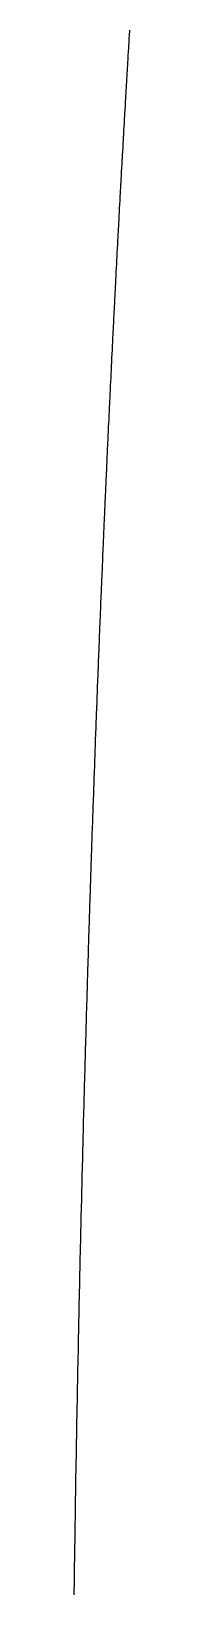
# Model space of a CAD drawing. Header units: millimetres. Extents: x 88 to 97873, y 32 to 55088.
# Drawn here: x 47980.09 to 47980.54, y 5183.41 to 5196.1 of the extents above; entities that cross this region are included whole.
import ezdxf

# ---------------------------------------------------------------- set-up
doc = ezdxf.new("R2010")
doc.units = ezdxf.units.MM
doc.header["$LTSCALE"] = 0.3

msp = doc.modelspace()

# ---------------------------------------------------------------- linework, layer by layer
for p, q in [((47980.54, 5196.058), (47980.541, 5196.073)), ((47980.541, 5196.073), (47980.542, 5196.088)), ((47980.542, 5196.088), (47980.543, 5196.103)), ((47980.533, 5195.937), (47980.534, 5195.952)), ((47980.534, 5195.952), (47980.535, 5195.967)), ((47980.535, 5195.967), (47980.536, 5195.982)), ((47980.536, 5195.982), (47980.537, 5195.997)), ((47980.537, 5196.013), (47980.538, 5196.028)), ((47980.537, 5195.997), (47980.537, 5196.013)), ((47980.538, 5196.028), (47980.539, 5196.043)), ((47980.539, 5196.043), (47980.54, 5196.058)), ((47980.525, 5195.801), (47980.526, 5195.816)), ((47980.526, 5195.816), (47980.527, 5195.831)), ((47980.527, 5195.831), (47980.528, 5195.847)), ((47980.528, 5195.847), (47980.529, 5195.862)), ((47980.529, 5195.877), (47980.53, 5195.892)), ((47980.529, 5195.862), (47980.529, 5195.877)), ((47980.53, 5195.892), (47980.531, 5195.907)), ((47980.531, 5195.907), (47980.532, 5195.922)), ((47980.532, 5195.922), (47980.533, 5195.937)), ((47980.518, 5195.68), (47980.519, 5195.695)), ((47980.519, 5195.695), (47980.52, 5195.71)), ((47980.52, 5195.71), (47980.521, 5195.725)), ((47980.521, 5195.741), (47980.522, 5195.756)), ((47980.521, 5195.725), (47980.521, 5195.741)), ((47980.522, 5195.756), (47980.523, 5195.771)), ((47980.523, 5195.771), (47980.524, 5195.786)), ((47980.524, 5195.786), (47980.525, 5195.801)), ((47980.511, 5195.558), (47980.512, 5195.574)), ((47980.512, 5195.574), (47980.513, 5195.589)), ((47980.513, 5195.589), (47980.514, 5195.604)), ((47980.514, 5195.619), (47980.515, 5195.634)), ((47980.514, 5195.604), (47980.514, 5195.619)), ((47980.515, 5195.634), (47980.516, 5195.65)), ((47980.516, 5195.65), (47980.517, 5195.665)), ((47980.517, 5195.665), (47980.518, 5195.68)), ((47980.503, 5195.421), (47980.504, 5195.436)), ((47980.504, 5195.436), (47980.505, 5195.452)), ((47980.505, 5195.452), (47980.506, 5195.467)), ((47980.506, 5195.467), (47980.507, 5195.482)), ((47980.507, 5195.497), (47980.508, 5195.513)), ((47980.507, 5195.482), (47980.507, 5195.497)), ((47980.508, 5195.513), (47980.509, 5195.528)), ((47980.509, 5195.528), (47980.51, 5195.543)), ((47980.51, 5195.543), (47980.511, 5195.558)), ((47980.496, 5195.299), (47980.497, 5195.314)), ((47980.497, 5195.314), (47980.498, 5195.33)), ((47980.498, 5195.33), (47980.499, 5195.345)), ((47980.499, 5195.345), (47980.5, 5195.36)), ((47980.5, 5195.375), (47980.501, 5195.391)), ((47980.5, 5195.36), (47980.5, 5195.375)), ((47980.501, 5195.391), (47980.502, 5195.406)), ((47980.502, 5195.406), (47980.503, 5195.421)), ((47980.489, 5195.176), (47980.49, 5195.192)), ((47980.49, 5195.192), (47980.491, 5195.207)), ((47980.491, 5195.207), (47980.492, 5195.222)), ((47980.492, 5195.222), (47980.493, 5195.238)), ((47980.493, 5195.238), (47980.494, 5195.253)), ((47980.494, 5195.268), (47980.495, 5195.284)), ((47980.494, 5195.253), (47980.494, 5195.268)), ((47980.495, 5195.284), (47980.496, 5195.299)), ((47980.482, 5195.053), (47980.483, 5195.069)), ((47980.482, 5195.038), (47980.482, 5195.053)), ((47980.483, 5195.069), (47980.484, 5195.084)), ((47980.484, 5195.084), (47980.485, 5195.1)), ((47980.485, 5195.1), (47980.486, 5195.115)), ((47980.486, 5195.115), (47980.487, 5195.13)), ((47980.487, 5195.13), (47980.488, 5195.146)), ((47980.488, 5195.161), (47980.489, 5195.176)), ((47980.488, 5195.146), (47980.488, 5195.161)), ((47980.475, 5194.915), (47980.476, 5194.93)), ((47980.476, 5194.93), (47980.477, 5194.945)), ((47980.477, 5194.961), (47980.478, 5194.976)), ((47980.477, 5194.945), (47980.477, 5194.961)), ((47980.478, 5194.976), (47980.479, 5194.992)), ((47980.479, 5194.992), (47980.48, 5195.007)), ((47980.48, 5195.007), (47980.481, 5195.023)), ((47980.481, 5195.023), (47980.482, 5195.038)), ((47980.468, 5194.791), (47980.469, 5194.806)), ((47980.469, 5194.806), (47980.47, 5194.822)), ((47980.47, 5194.822), (47980.471, 5194.837)), ((47980.471, 5194.853), (47980.472, 5194.868)), ((47980.471, 5194.837), (47980.471, 5194.853)), ((47980.472, 5194.868), (47980.473, 5194.884)), ((47980.473, 5194.884), (47980.474, 5194.899)), ((47980.474, 5194.899), (47980.475, 5194.915)), ((47980.461, 5194.667), (47980.462, 5194.682)), ((47980.462, 5194.682), (47980.463, 5194.698)), ((47980.463, 5194.698), (47980.464, 5194.713)), ((47980.464, 5194.713), (47980.465, 5194.729)), ((47980.465, 5194.729), (47980.466, 5194.744)), ((47980.466, 5194.76), (47980.467, 5194.775)), ((47980.466, 5194.744), (47980.466, 5194.76)), ((47980.467, 5194.775), (47980.468, 5194.791)), ((47980.455, 5194.542), (47980.456, 5194.558)), ((47980.456, 5194.574), (47980.457, 5194.589)), ((47980.456, 5194.558), (47980.456, 5194.574)), ((47980.457, 5194.589), (47980.458, 5194.605)), ((47980.458, 5194.605), (47980.459, 5194.62)), ((47980.459, 5194.62), (47980.46, 5194.636)), ((47980.46, 5194.636), (47980.461, 5194.651)), ((47980.461, 5194.651), (47980.461, 5194.667)), ((47980.447, 5194.402), (47980.448, 5194.418)), ((47980.448, 5194.418), (47980.449, 5194.433)), ((47980.449, 5194.433), (47980.45, 5194.449)), ((47980.45, 5194.449), (47980.451, 5194.464)), ((47980.451, 5194.48), (47980.452, 5194.496)), ((47980.451, 5194.464), (47980.451, 5194.48)), ((47980.452, 5194.496), (47980.453, 5194.511)), ((47980.453, 5194.511), (47980.454, 5194.527)), ((47980.454, 5194.527), (47980.455, 5194.542)), ((47980.441, 5194.277), (47980.442, 5194.292)), ((47980.442, 5194.308), (47980.443, 5194.324)), ((47980.442, 5194.292), (47980.442, 5194.308)), ((47980.443, 5194.324), (47980.444, 5194.339)), ((47980.444, 5194.339), (47980.445, 5194.355)), ((47980.445, 5194.355), (47980.446, 5194.371)), ((47980.446, 5194.386), (47980.447, 5194.402)), ((47980.446, 5194.371), (47980.446, 5194.386)), ((47980.434, 5194.151), (47980.435, 5194.167)), ((47980.435, 5194.167), (47980.436, 5194.183)), ((47980.436, 5194.183), (47980.437, 5194.198)), ((47980.437, 5194.214), (47980.438, 5194.23)), ((47980.437, 5194.198), (47980.437, 5194.214)), ((47980.438, 5194.23), (47980.439, 5194.245)), ((47980.439, 5194.245), (47980.44, 5194.261)), ((47980.44, 5194.261), (47980.441, 5194.277)), ((47980.428, 5194.025), (47980.429, 5194.041)), ((47980.429, 5194.057), (47980.43, 5194.072)), ((47980.429, 5194.041), (47980.429, 5194.057)), ((47980.43, 5194.072), (47980.431, 5194.088)), ((47980.431, 5194.088), (47980.432, 5194.104)), ((47980.432, 5194.104), (47980.433, 5194.12)), ((47980.433, 5194.135), (47980.434, 5194.151)), ((47980.433, 5194.12), (47980.433, 5194.135)), ((47980.421, 5193.899), (47980.422, 5193.915)), ((47980.422, 5193.915), (47980.423, 5193.93)), ((47980.423, 5193.93), (47980.424, 5193.946)), ((47980.424, 5193.946), (47980.425, 5193.962)), ((47980.425, 5193.978), (47980.426, 5193.994)), ((47980.425, 5193.962), (47980.425, 5193.978)), ((47980.426, 5193.994), (47980.427, 5194.009)), ((47980.427, 5194.009), (47980.428, 5194.025)), ((47980.415, 5193.772), (47980.416, 5193.788)), ((47980.416, 5193.788), (47980.417, 5193.804)), ((47980.417, 5193.82), (47980.418, 5193.835)), ((47980.417, 5193.804), (47980.417, 5193.82)), ((47980.418, 5193.835), (47980.419, 5193.851)), ((47980.419, 5193.851), (47980.42, 5193.867)), ((47980.42, 5193.867), (47980.421, 5193.883)), ((47980.421, 5193.883), (47980.421, 5193.899)), ((47980.409, 5193.661), (47980.41, 5193.677)), ((47980.409, 5193.645), (47980.409, 5193.661)), ((47980.41, 5193.677), (47980.411, 5193.692)), ((47980.411, 5193.692), (47980.412, 5193.708)), ((47980.412, 5193.708), (47980.413, 5193.724)), ((47980.413, 5193.74), (47980.414, 5193.756)), ((47980.413, 5193.724), (47980.413, 5193.74)), ((47980.414, 5193.756), (47980.415, 5193.772)), ((47980.402, 5193.517), (47980.403, 5193.533)), ((47980.403, 5193.533), (47980.404, 5193.549)), ((47980.404, 5193.549), (47980.405, 5193.565)), ((47980.405, 5193.581), (47980.406, 5193.597)), ((47980.405, 5193.565), (47980.405, 5193.581)), ((47980.406, 5193.597), (47980.407, 5193.613)), ((47980.407, 5193.613), (47980.408, 5193.629)), ((47980.408, 5193.629), (47980.409, 5193.645)), ((47980.396, 5193.389), (47980.397, 5193.405)), ((47980.397, 5193.405), (47980.398, 5193.421)), ((47980.398, 5193.437), (47980.399, 5193.453)), ((47980.398, 5193.421), (47980.398, 5193.437)), ((47980.399, 5193.453), (47980.4, 5193.469)), ((47980.4, 5193.469), (47980.401, 5193.485)), ((47980.401, 5193.485), (47980.402, 5193.501)), ((47980.402, 5193.501), (47980.402, 5193.517)), ((47980.39, 5193.261), (47980.391, 5193.277)), ((47980.391, 5193.293), (47980.392, 5193.309)), ((47980.391, 5193.277), (47980.391, 5193.293)), ((47980.392, 5193.309), (47980.393, 5193.325)), ((47980.393, 5193.325), (47980.394, 5193.341)), ((47980.394, 5193.341), (47980.395, 5193.357)), ((47980.395, 5193.373), (47980.396, 5193.389)), ((47980.395, 5193.357), (47980.395, 5193.373)), ((47980.385, 5193.164), (47980.386, 5193.18)), ((47980.385, 5193.148), (47980.385, 5193.164)), ((47980.386, 5193.18), (47980.387, 5193.196)), ((47980.387, 5193.196), (47980.388, 5193.213)), ((47980.388, 5193.229), (47980.389, 5193.245)), ((47980.388, 5193.213), (47980.388, 5193.229)), ((47980.389, 5193.245), (47980.39, 5193.261)), ((47980.378, 5193.019), (47980.379, 5193.035)), ((47980.379, 5193.035), (47980.38, 5193.051)), ((47980.38, 5193.051), (47980.381, 5193.067)), ((47980.381, 5193.084), (47980.382, 5193.1)), ((47980.381, 5193.067), (47980.381, 5193.084)), ((47980.382, 5193.1), (47980.383, 5193.116)), ((47980.383, 5193.116), (47980.384, 5193.132)), ((47980.384, 5193.132), (47980.385, 5193.148)), ((47980.372, 5192.889), (47980.373, 5192.906)), ((47980.373, 5192.906), (47980.374, 5192.922)), ((47980.374, 5192.922), (47980.375, 5192.938)), ((47980.375, 5192.954), (47980.376, 5192.97)), ((47980.375, 5192.938), (47980.375, 5192.954)), ((47980.376, 5192.97), (47980.377, 5192.987)), ((47980.377, 5192.987), (47980.378, 5193.003)), ((47980.378, 5193.003), (47980.378, 5193.019)), ((47980.366, 5192.759), (47980.367, 5192.776)), ((47980.367, 5192.776), (47980.368, 5192.792)), ((47980.368, 5192.792), (47980.369, 5192.808)), ((47980.369, 5192.824), (47980.37, 5192.841)), ((47980.369, 5192.808), (47980.369, 5192.824)), ((47980.37, 5192.841), (47980.371, 5192.857)), ((47980.371, 5192.857), (47980.372, 5192.873)), ((47980.372, 5192.873), (47980.372, 5192.889)), ((47980.36, 5192.629), (47980.361, 5192.645)), ((47980.361, 5192.645), (47980.362, 5192.662)), ((47980.362, 5192.662), (47980.363, 5192.678)), ((47980.363, 5192.694), (47980.364, 5192.711)), ((47980.363, 5192.678), (47980.363, 5192.694)), ((47980.364, 5192.711), (47980.365, 5192.727)), ((47980.365, 5192.727), (47980.366, 5192.743)), ((47980.366, 5192.743), (47980.366, 5192.759)), ((47980.355, 5192.515), (47980.356, 5192.531)), ((47980.356, 5192.531), (47980.357, 5192.547)), ((47980.357, 5192.564), (47980.358, 5192.58)), ((47980.357, 5192.547), (47980.357, 5192.564)), ((47980.358, 5192.58), (47980.359, 5192.596)), ((47980.359, 5192.596), (47980.36, 5192.613)), ((47980.36, 5192.613), (47980.36, 5192.629)), ((47980.349, 5192.383), (47980.35, 5192.4)), ((47980.35, 5192.4), (47980.351, 5192.416)), ((47980.351, 5192.416), (47980.352, 5192.433)), ((47980.352, 5192.449), (47980.353, 5192.465)), ((47980.352, 5192.433), (47980.352, 5192.449)), ((47980.353, 5192.465), (47980.354, 5192.482)), ((47980.354, 5192.498), (47980.355, 5192.515)), ((47980.354, 5192.482), (47980.354, 5192.498)), ((47980.344, 5192.268), (47980.345, 5192.285)), ((47980.344, 5192.252), (47980.344, 5192.268)), ((47980.345, 5192.285), (47980.346, 5192.301)), ((47980.346, 5192.317), (47980.347, 5192.334)), ((47980.346, 5192.301), (47980.346, 5192.317)), ((47980.347, 5192.334), (47980.348, 5192.35)), ((47980.348, 5192.35), (47980.349, 5192.367)), ((47980.349, 5192.367), (47980.349, 5192.383)), ((47980.338, 5192.136), (47980.339, 5192.153)), ((47980.338, 5192.119), (47980.338, 5192.136)), ((47980.339, 5192.153), (47980.34, 5192.169)), ((47980.34, 5192.169), (47980.341, 5192.186)), ((47980.341, 5192.202), (47980.342, 5192.219)), ((47980.341, 5192.186), (47980.341, 5192.202)), ((47980.342, 5192.219), (47980.343, 5192.235)), ((47980.343, 5192.235), (47980.344, 5192.252)), ((47980.333, 5192.02), (47980.334, 5192.037)), ((47980.333, 5192.003), (47980.333, 5192.02)), ((47980.334, 5192.037), (47980.335, 5192.053)), ((47980.335, 5192.053), (47980.336, 5192.07)), ((47980.336, 5192.086), (47980.337, 5192.103)), ((47980.336, 5192.07), (47980.336, 5192.086)), ((47980.337, 5192.103), (47980.338, 5192.119)), ((47980.327, 5191.87), (47980.328, 5191.887)), ((47980.328, 5191.904), (47980.329, 5191.92)), ((47980.328, 5191.887), (47980.328, 5191.904)), ((47980.329, 5191.92), (47980.33, 5191.937)), ((47980.33, 5191.937), (47980.331, 5191.954)), ((47980.331, 5191.97), (47980.332, 5191.987)), ((47980.331, 5191.954), (47980.331, 5191.97)), ((47980.332, 5191.987), (47980.333, 5192.003)), ((47980.322, 5191.754), (47980.323, 5191.77)), ((47980.323, 5191.77), (47980.324, 5191.787)), ((47980.324, 5191.804), (47980.325, 5191.82)), ((47980.324, 5191.787), (47980.324, 5191.804)), ((47980.325, 5191.82), (47980.326, 5191.837)), ((47980.326, 5191.854), (47980.327, 5191.87)), ((47980.326, 5191.837), (47980.326, 5191.854)), ((47980.317, 5191.637), (47980.318, 5191.653)), ((47980.317, 5191.62), (47980.317, 5191.637)), ((47980.318, 5191.653), (47980.319, 5191.67)), ((47980.319, 5191.687), (47980.32, 5191.704)), ((47980.319, 5191.67), (47980.319, 5191.687)), ((47980.32, 5191.704), (47980.321, 5191.72)), ((47980.321, 5191.737), (47980.322, 5191.754)), ((47980.321, 5191.72), (47980.321, 5191.737)), ((47980.311, 5191.486), (47980.312, 5191.502)), ((47980.312, 5191.519), (47980.313, 5191.536)), ((47980.312, 5191.502), (47980.312, 5191.519)), ((47980.313, 5191.536), (47980.314, 5191.553)), ((47980.314, 5191.57), (47980.315, 5191.586)), ((47980.314, 5191.553), (47980.314, 5191.57)), ((47980.315, 5191.586), (47980.316, 5191.603)), ((47980.316, 5191.603), (47980.317, 5191.62)), ((47980.306, 5191.368), (47980.307, 5191.385)), ((47980.307, 5191.385), (47980.308, 5191.401)), ((47980.308, 5191.418), (47980.309, 5191.435)), ((47980.308, 5191.401), (47980.308, 5191.418)), ((47980.309, 5191.435), (47980.31, 5191.452)), ((47980.31, 5191.469), (47980.311, 5191.486)), ((47980.31, 5191.452), (47980.31, 5191.469)), ((47980.301, 5191.249), (47980.302, 5191.266)), ((47980.301, 5191.232), (47980.301, 5191.249)), ((47980.302, 5191.266), (47980.303, 5191.283)), ((47980.303, 5191.3), (47980.304, 5191.317)), ((47980.303, 5191.283), (47980.303, 5191.3)), ((47980.304, 5191.317), (47980.305, 5191.334)), ((47980.305, 5191.334), (47980.306, 5191.351)), ((47980.306, 5191.351), (47980.306, 5191.368)), ((47980.296, 5191.114), (47980.297, 5191.131)), ((47980.297, 5191.148), (47980.298, 5191.165)), ((47980.297, 5191.131), (47980.297, 5191.148)), ((47980.298, 5191.165), (47980.299, 5191.182)), ((47980.299, 5191.199), (47980.3, 5191.216)), ((47980.299, 5191.182), (47980.299, 5191.199)), ((47980.3, 5191.216), (47980.301, 5191.232)), ((47980.291, 5190.995), (47980.292, 5191.012)), ((47980.291, 5190.978), (47980.291, 5190.995)), ((47980.292, 5191.012), (47980.293, 5191.029)), ((47980.293, 5191.046), (47980.294, 5191.063)), ((47980.293, 5191.029), (47980.293, 5191.046)), ((47980.294, 5191.063), (47980.295, 5191.08)), ((47980.295, 5191.097), (47980.296, 5191.114)), ((47980.295, 5191.08), (47980.295, 5191.097)), ((47980.286, 5190.858), (47980.287, 5190.875)), ((47980.287, 5190.892), (47980.288, 5190.909)), ((47980.287, 5190.875), (47980.287, 5190.892)), ((47980.288, 5190.909), (47980.289, 5190.927)), ((47980.289, 5190.944), (47980.29, 5190.961)), ((47980.289, 5190.927), (47980.289, 5190.944)), ((47980.29, 5190.961), (47980.291, 5190.978)), ((47980.282, 5190.756), (47980.283, 5190.773)), ((47980.282, 5190.738), (47980.282, 5190.756)), ((47980.283, 5190.79), (47980.284, 5190.807)), ((47980.283, 5190.773), (47980.283, 5190.79)), ((47980.284, 5190.807), (47980.285, 5190.824)), ((47980.285, 5190.841), (47980.286, 5190.858)), ((47980.285, 5190.824), (47980.285, 5190.841)), ((47980.276, 5190.601), (47980.277, 5190.618)), ((47980.277, 5190.618), (47980.278, 5190.635)), ((47980.278, 5190.653), (47980.279, 5190.67)), ((47980.278, 5190.635), (47980.278, 5190.653)), ((47980.279, 5190.67), (47980.28, 5190.687)), ((47980.28, 5190.704), (47980.281, 5190.721)), ((47980.28, 5190.687), (47980.28, 5190.704)), ((47980.281, 5190.721), (47980.282, 5190.738)), ((47980.272, 5190.498), (47980.273, 5190.515)), ((47980.272, 5190.481), (47980.272, 5190.498)), ((47980.273, 5190.515), (47980.274, 5190.532)), ((47980.274, 5190.549), (47980.275, 5190.567)), ((47980.274, 5190.532), (47980.274, 5190.549)), ((47980.275, 5190.567), (47980.276, 5190.584)), ((47980.276, 5190.584), (47980.276, 5190.601)), ((47980.267, 5190.36), (47980.268, 5190.377)), ((47980.267, 5190.342), (47980.267, 5190.36)), ((47980.268, 5190.377), (47980.269, 5190.394)), ((47980.269, 5190.411), (47980.27, 5190.429)), ((47980.269, 5190.394), (47980.269, 5190.411)), ((47980.27, 5190.429), (47980.271, 5190.446)), ((47980.271, 5190.463), (47980.272, 5190.481)), ((47980.271, 5190.446), (47980.271, 5190.463)), ((47980.262, 5190.221), (47980.263, 5190.238)), ((47980.263, 5190.238), (47980.264, 5190.256)), ((47980.264, 5190.273), (47980.265, 5190.29)), ((47980.264, 5190.256), (47980.264, 5190.273)), ((47980.265, 5190.308), (47980.266, 5190.325)), ((47980.265, 5190.29), (47980.265, 5190.308)), ((47980.266, 5190.325), (47980.267, 5190.342)), ((47980.258, 5190.1), (47980.259, 5190.117)), ((47980.259, 5190.134), (47980.26, 5190.152)), ((47980.259, 5190.117), (47980.259, 5190.134)), ((47980.26, 5190.169), (47980.261, 5190.186)), ((47980.26, 5190.152), (47980.26, 5190.169)), ((47980.261, 5190.186), (47980.262, 5190.204)), ((47980.262, 5190.204), (47980.262, 5190.221)), ((47980.254, 5189.995), (47980.255, 5190.012)), ((47980.254, 5189.978), (47980.254, 5189.995)), ((47980.255, 5190.03), (47980.256, 5190.047)), ((47980.255, 5190.012), (47980.255, 5190.03)), ((47980.256, 5190.047), (47980.257, 5190.065)), ((47980.257, 5190.082), (47980.258, 5190.1)), ((47980.257, 5190.065), (47980.257, 5190.082)), ((47980.249, 5189.855), (47980.25, 5189.873)), ((47980.249, 5189.838), (47980.249, 5189.855)), ((47980.25, 5189.873), (47980.251, 5189.89)), ((47980.251, 5189.908), (47980.252, 5189.925)), ((47980.251, 5189.89), (47980.251, 5189.908)), ((47980.252, 5189.943), (47980.253, 5189.96)), ((47980.252, 5189.925), (47980.252, 5189.943)), ((47980.253, 5189.96), (47980.254, 5189.978)), ((47980.244, 5189.715), (47980.245, 5189.733)), ((47980.245, 5189.733), (47980.246, 5189.75)), ((47980.246, 5189.768), (47980.247, 5189.785)), ((47980.246, 5189.75), (47980.246, 5189.768)), ((47980.247, 5189.803), (47980.248, 5189.82)), ((47980.247, 5189.785), (47980.247, 5189.803)), ((47980.248, 5189.82), (47980.249, 5189.838)), ((47980.24, 5189.593), (47980.241, 5189.61)), ((47980.241, 5189.628), (47980.242, 5189.645)), ((47980.241, 5189.61), (47980.241, 5189.628)), ((47980.242, 5189.645), (47980.243, 5189.663)), ((47980.243, 5189.68), (47980.244, 5189.698)), ((47980.243, 5189.663), (47980.243, 5189.68)), ((47980.244, 5189.698), (47980.244, 5189.715)), ((47980.236, 5189.469), (47980.237, 5189.487)), ((47980.237, 5189.505), (47980.238, 5189.522)), ((47980.237, 5189.487), (47980.237, 5189.505)), ((47980.238, 5189.54), (47980.239, 5189.557)), ((47980.238, 5189.522), (47980.238, 5189.54)), ((47980.239, 5189.557), (47980.24, 5189.575)), ((47980.24, 5189.575), (47980.24, 5189.593)), ((47980.231, 5189.328), (47980.232, 5189.346)), ((47980.232, 5189.346), (47980.233, 5189.364)), ((47980.233, 5189.381), (47980.234, 5189.399)), ((47980.233, 5189.364), (47980.233, 5189.381)), ((47980.234, 5189.417), (47980.235, 5189.434)), ((47980.234, 5189.399), (47980.234, 5189.417)), ((47980.235, 5189.434), (47980.236, 5189.452)), ((47980.236, 5189.452), (47980.236, 5189.469)), ((47980.227, 5189.205), (47980.228, 5189.222)), ((47980.228, 5189.222), (47980.229, 5189.24)), ((47980.229, 5189.258), (47980.23, 5189.275)), ((47980.229, 5189.24), (47980.229, 5189.258)), ((47980.23, 5189.293), (47980.231, 5189.311)), ((47980.23, 5189.275), (47980.23, 5189.293)), ((47980.231, 5189.311), (47980.231, 5189.328)), ((47980.223, 5189.081), (47980.224, 5189.098)), ((47980.224, 5189.116), (47980.225, 5189.134)), ((47980.224, 5189.098), (47980.224, 5189.116)), ((47980.225, 5189.134), (47980.226, 5189.152)), ((47980.226, 5189.169), (47980.227, 5189.187)), ((47980.226, 5189.152), (47980.226, 5189.169)), ((47980.227, 5189.187), (47980.227, 5189.205)), ((47980.219, 5188.957), (47980.22, 5188.974)), ((47980.22, 5188.992), (47980.221, 5189.01)), ((47980.22, 5188.974), (47980.22, 5188.992)), ((47980.221, 5189.01), (47980.222, 5189.028)), ((47980.222, 5189.045), (47980.223, 5189.063)), ((47980.222, 5189.028), (47980.222, 5189.045)), ((47980.223, 5189.063), (47980.223, 5189.081)), ((47980.215, 5188.832), (47980.216, 5188.85)), ((47980.216, 5188.85), (47980.217, 5188.868)), ((47980.217, 5188.885), (47980.218, 5188.903)), ((47980.217, 5188.868), (47980.217, 5188.885)), ((47980.218, 5188.921), (47980.219, 5188.939)), ((47980.218, 5188.903), (47980.218, 5188.921)), ((47980.219, 5188.939), (47980.219, 5188.957)), ((47980.212, 5188.725), (47980.213, 5188.743)), ((47980.212, 5188.707), (47980.212, 5188.725)), ((47980.213, 5188.761), (47980.214, 5188.779)), ((47980.213, 5188.743), (47980.213, 5188.761)), ((47980.214, 5188.796), (47980.215, 5188.814)), ((47980.214, 5188.779), (47980.214, 5188.796)), ((47980.215, 5188.814), (47980.215, 5188.832)), ((47980.208, 5188.6), (47980.209, 5188.618)), ((47980.208, 5188.582), (47980.208, 5188.6)), ((47980.209, 5188.636), (47980.21, 5188.654)), ((47980.209, 5188.618), (47980.209, 5188.636)), ((47980.21, 5188.672), (47980.211, 5188.689)), ((47980.21, 5188.654), (47980.21, 5188.672)), ((47980.211, 5188.689), (47980.212, 5188.707)), ((47980.203, 5188.439), (47980.204, 5188.457)), ((47980.204, 5188.475), (47980.205, 5188.493)), ((47980.204, 5188.457), (47980.204, 5188.475)), ((47980.205, 5188.493), (47980.206, 5188.511)), ((47980.206, 5188.529), (47980.207, 5188.547)), ((47980.206, 5188.511), (47980.206, 5188.529)), ((47980.207, 5188.564), (47980.208, 5188.582)), ((47980.207, 5188.547), (47980.207, 5188.564)), ((47980.2, 5188.332), (47980.201, 5188.35)), ((47980.2, 5188.314), (47980.2, 5188.332)), ((47980.201, 5188.368), (47980.202, 5188.385)), ((47980.201, 5188.35), (47980.201, 5188.368)), ((47980.202, 5188.403), (47980.203, 5188.421)), ((47980.202, 5188.385), (47980.202, 5188.403)), ((47980.203, 5188.421), (47980.203, 5188.439)), ((47980.196, 5188.206), (47980.197, 5188.224)), ((47980.196, 5188.188), (47980.196, 5188.206)), ((47980.197, 5188.224), (47980.198, 5188.242)), ((47980.198, 5188.26), (47980.199, 5188.278)), ((47980.198, 5188.242), (47980.198, 5188.26)), ((47980.199, 5188.296), (47980.2, 5188.314)), ((47980.199, 5188.278), (47980.199, 5188.296)), ((47980.192, 5188.062), (47980.193, 5188.08)), ((47980.193, 5188.098), (47980.194, 5188.116)), ((47980.193, 5188.08), (47980.193, 5188.098)), ((47980.194, 5188.134), (47980.195, 5188.152)), ((47980.194, 5188.116), (47980.194, 5188.134)), ((47980.195, 5188.17), (47980.196, 5188.188)), ((47980.195, 5188.152), (47980.195, 5188.17)), ((47980.189, 5187.954), (47980.19, 5187.972)), ((47980.189, 5187.936), (47980.189, 5187.954)), ((47980.19, 5187.99), (47980.191, 5188.008)), ((47980.19, 5187.972), (47980.19, 5187.99)), ((47980.191, 5188.026), (47980.192, 5188.044)), ((47980.191, 5188.008), (47980.191, 5188.026)), ((47980.192, 5188.044), (47980.192, 5188.062)), ((47980.185, 5187.81), (47980.186, 5187.828)), ((47980.186, 5187.846), (47980.187, 5187.864)), ((47980.186, 5187.828), (47980.186, 5187.846)), ((47980.187, 5187.882), (47980.188, 5187.9)), ((47980.187, 5187.864), (47980.187, 5187.882)), ((47980.188, 5187.918), (47980.189, 5187.936)), ((47980.188, 5187.9), (47980.188, 5187.918)), ((47980.182, 5187.701), (47980.183, 5187.719)), ((47980.182, 5187.683), (47980.182, 5187.701)), ((47980.183, 5187.737), (47980.184, 5187.756)), ((47980.183, 5187.719), (47980.183, 5187.737)), ((47980.184, 5187.774), (47980.185, 5187.792)), ((47980.184, 5187.756), (47980.184, 5187.774)), ((47980.185, 5187.792), (47980.185, 5187.81)), ((47980.178, 5187.557), (47980.179, 5187.575)), ((47980.179, 5187.593), (47980.18, 5187.611)), ((47980.179, 5187.575), (47980.179, 5187.593)), ((47980.18, 5187.629), (47980.181, 5187.647)), ((47980.18, 5187.611), (47980.18, 5187.629)), ((47980.181, 5187.665), (47980.182, 5187.683)), ((47980.181, 5187.647), (47980.181, 5187.665)), ((47980.175, 5187.448), (47980.176, 5187.466)), ((47980.175, 5187.43), (47980.175, 5187.448)), ((47980.176, 5187.484), (47980.177, 5187.502)), ((47980.176, 5187.466), (47980.176, 5187.484)), ((47980.177, 5187.52), (47980.178, 5187.538)), ((47980.177, 5187.502), (47980.177, 5187.52)), ((47980.178, 5187.538), (47980.178, 5187.557)), ((47980.171, 5187.303), (47980.172, 5187.321)), ((47980.172, 5187.339), (47980.173, 5187.357)), ((47980.172, 5187.321), (47980.172, 5187.339)), ((47980.173, 5187.375), (47980.174, 5187.393)), ((47980.173, 5187.357), (47980.173, 5187.375)), ((47980.174, 5187.412), (47980.175, 5187.43)), ((47980.174, 5187.393), (47980.174, 5187.412)), ((47980.168, 5187.175), (47980.169, 5187.194)), ((47980.169, 5187.212), (47980.17, 5187.23)), ((47980.169, 5187.194), (47980.169, 5187.212)), ((47980.17, 5187.266), (47980.171, 5187.284)), ((47980.17, 5187.248), (47980.17, 5187.266)), ((47980.17, 5187.23), (47980.17, 5187.248)), ((47980.171, 5187.284), (47980.171, 5187.303)), ((47980.165, 5187.066), (47980.166, 5187.084)), ((47980.165, 5187.048), (47980.165, 5187.066)), ((47980.166, 5187.103), (47980.167, 5187.121)), ((47980.166, 5187.084), (47980.166, 5187.103)), ((47980.167, 5187.139), (47980.168, 5187.157)), ((47980.167, 5187.121), (47980.167, 5187.139)), ((47980.168, 5187.157), (47980.168, 5187.175)), ((47980.162, 5186.939), (47980.163, 5186.957)), ((47980.162, 5186.92), (47980.162, 5186.939)), ((47980.163, 5186.993), (47980.164, 5187.012)), ((47980.163, 5186.975), (47980.163, 5186.993)), ((47980.163, 5186.957), (47980.163, 5186.975)), ((47980.164, 5187.03), (47980.165, 5187.048)), ((47980.164, 5187.012), (47980.164, 5187.03)), ((47980.158, 5186.793), (47980.159, 5186.811)), ((47980.159, 5186.829), (47980.16, 5186.847)), ((47980.159, 5186.811), (47980.159, 5186.829)), ((47980.16, 5186.866), (47980.161, 5186.884)), ((47980.16, 5186.847), (47980.16, 5186.866)), ((47980.161, 5186.902), (47980.162, 5186.92)), ((47980.161, 5186.884), (47980.161, 5186.902)), ((47980.155, 5186.665), (47980.156, 5186.683)), ((47980.156, 5186.701), (47980.157, 5186.72)), ((47980.156, 5186.683), (47980.156, 5186.701)), ((47980.157, 5186.738), (47980.158, 5186.756)), ((47980.157, 5186.72), (47980.157, 5186.738)), ((47980.158, 5186.774), (47980.158, 5186.793)), ((47980.158, 5186.756), (47980.158, 5186.774)), ((47980.152, 5186.537), (47980.153, 5186.555)), ((47980.153, 5186.573), (47980.154, 5186.592)), ((47980.153, 5186.555), (47980.153, 5186.573)), ((47980.154, 5186.628), (47980.155, 5186.647)), ((47980.154, 5186.61), (47980.154, 5186.628)), ((47980.154, 5186.592), (47980.154, 5186.61)), ((47980.155, 5186.647), (47980.155, 5186.665)), ((47980.149, 5186.409), (47980.15, 5186.427)), ((47980.15, 5186.445), (47980.151, 5186.464)), ((47980.15, 5186.427), (47980.15, 5186.445)), ((47980.151, 5186.5), (47980.152, 5186.519)), ((47980.151, 5186.482), (47980.151, 5186.5)), ((47980.151, 5186.464), (47980.151, 5186.482)), ((47980.152, 5186.519), (47980.152, 5186.537)), ((47980.147, 5186.317), (47980.148, 5186.335)), ((47980.147, 5186.299), (47980.147, 5186.317)), ((47980.148, 5186.372), (47980.149, 5186.39)), ((47980.148, 5186.354), (47980.148, 5186.372)), ((47980.148, 5186.335), (47980.148, 5186.354)), ((47980.149, 5186.39), (47980.149, 5186.409)), ((47980.144, 5186.189), (47980.145, 5186.207)), ((47980.144, 5186.17), (47980.144, 5186.189)), ((47980.145, 5186.244), (47980.146, 5186.262)), ((47980.145, 5186.226), (47980.145, 5186.244)), ((47980.145, 5186.207), (47980.145, 5186.226)), ((47980.146, 5186.281), (47980.147, 5186.299)), ((47980.146, 5186.262), (47980.146, 5186.281)), ((47980.141, 5186.06), (47980.142, 5186.079)), ((47980.141, 5186.042), (47980.141, 5186.06)), ((47980.142, 5186.115), (47980.143, 5186.134)), ((47980.142, 5186.097), (47980.142, 5186.115)), ((47980.142, 5186.079), (47980.142, 5186.097)), ((47980.143, 5186.152), (47980.144, 5186.17)), ((47980.143, 5186.134), (47980.143, 5186.152)), ((47980.138, 5185.932), (47980.139, 5185.95)), ((47980.138, 5185.913), (47980.138, 5185.932)), ((47980.139, 5185.969), (47980.14, 5185.987)), ((47980.139, 5185.95), (47980.139, 5185.969)), ((47980.14, 5186.024), (47980.141, 5186.042)), ((47980.14, 5186.005), (47980.14, 5186.024)), ((47980.14, 5185.987), (47980.14, 5186.005)), ((47980.135, 5185.785), (47980.136, 5185.803)), ((47980.136, 5185.84), (47980.137, 5185.858)), ((47980.136, 5185.822), (47980.136, 5185.84)), ((47980.136, 5185.803), (47980.136, 5185.822)), ((47980.137, 5185.877), (47980.138, 5185.895)), ((47980.137, 5185.858), (47980.137, 5185.877)), ((47980.138, 5185.895), (47980.138, 5185.913)), ((47980.133, 5185.693), (47980.134, 5185.711)), ((47980.133, 5185.674), (47980.133, 5185.693)), ((47980.133, 5185.656), (47980.133, 5185.674)), ((47980.134, 5185.748), (47980.135, 5185.766)), ((47980.134, 5185.73), (47980.134, 5185.748)), ((47980.134, 5185.711), (47980.134, 5185.73)), ((47980.135, 5185.766), (47980.135, 5185.785)), ((47980.13, 5185.546), (47980.131, 5185.564)), ((47980.13, 5185.527), (47980.13, 5185.546)), ((47980.131, 5185.601), (47980.132, 5185.619)), ((47980.131, 5185.582), (47980.131, 5185.601)), ((47980.131, 5185.564), (47980.131, 5185.582)), ((47980.132, 5185.638), (47980.133, 5185.656)), ((47980.132, 5185.619), (47980.132, 5185.638)), ((47980.127, 5185.398), (47980.128, 5185.417)), ((47980.128, 5185.453), (47980.129, 5185.472)), ((47980.128, 5185.435), (47980.128, 5185.453)), ((47980.128, 5185.417), (47980.128, 5185.435)), ((47980.129, 5185.509), (47980.13, 5185.527)), ((47980.129, 5185.49), (47980.129, 5185.509)), ((47980.129, 5185.472), (47980.129, 5185.49)), ((47980.125, 5185.306), (47980.126, 5185.325)), ((47980.125, 5185.288), (47980.125, 5185.306)), ((47980.125, 5185.269), (47980.125, 5185.288)), ((47980.126, 5185.343), (47980.127, 5185.361)), ((47980.126, 5185.325), (47980.126, 5185.343)), ((47980.127, 5185.38), (47980.127, 5185.398)), ((47980.127, 5185.361), (47980.127, 5185.38)), ((47980.123, 5185.195), (47980.124, 5185.214)), ((47980.123, 5185.177), (47980.123, 5185.195)), ((47980.123, 5185.159), (47980.123, 5185.177)), ((47980.124, 5185.251), (47980.125, 5185.269)), ((47980.124, 5185.232), (47980.124, 5185.251)), ((47980.124, 5185.214), (47980.124, 5185.232)), ((47980.12, 5185.048), (47980.121, 5185.066)), ((47980.12, 5185.029), (47980.12, 5185.048)), ((47980.121, 5185.103), (47980.122, 5185.122)), ((47980.121, 5185.085), (47980.121, 5185.103)), ((47980.121, 5185.066), (47980.121, 5185.085)), ((47980.122, 5185.14), (47980.123, 5185.159)), ((47980.122, 5185.122), (47980.122, 5185.14)), ((47980.118, 5184.937), (47980.119, 5184.956)), ((47980.118, 5184.919), (47980.118, 5184.937)), ((47980.118, 5184.9), (47980.118, 5184.919)), ((47980.119, 5184.993), (47980.12, 5185.011)), ((47980.119, 5184.974), (47980.119, 5184.993)), ((47980.119, 5184.956), (47980.119, 5184.974)), ((47980.12, 5185.011), (47980.12, 5185.029)), ((47980.115, 5184.771), (47980.116, 5184.789)), ((47980.116, 5184.826), (47980.117, 5184.845)), ((47980.116, 5184.808), (47980.116, 5184.826)), ((47980.116, 5184.789), (47980.116, 5184.808)), ((47980.117, 5184.882), (47980.118, 5184.9)), ((47980.117, 5184.863), (47980.117, 5184.882)), ((47980.117, 5184.845), (47980.117, 5184.863)), ((47980.113, 5184.66), (47980.114, 5184.679)), ((47980.113, 5184.642), (47980.113, 5184.66)), ((47980.114, 5184.716), (47980.115, 5184.734)), ((47980.114, 5184.697), (47980.114, 5184.716)), ((47980.114, 5184.679), (47980.114, 5184.697)), ((47980.115, 5184.753), (47980.115, 5184.771)), ((47980.115, 5184.734), (47980.115, 5184.753)), ((47980.111, 5184.549), (47980.112, 5184.568)), ((47980.111, 5184.531), (47980.111, 5184.549)), ((47980.111, 5184.512), (47980.111, 5184.531)), ((47980.112, 5184.605), (47980.113, 5184.623)), ((47980.112, 5184.586), (47980.112, 5184.605)), ((47980.112, 5184.568), (47980.112, 5184.586)), ((47980.113, 5184.623), (47980.113, 5184.642)), ((47980.108, 5184.383), (47980.109, 5184.401)), ((47980.109, 5184.438), (47980.11, 5184.457)), ((47980.109, 5184.42), (47980.109, 5184.438)), ((47980.109, 5184.401), (47980.109, 5184.42)), ((47980.11, 5184.494), (47980.111, 5184.512)), ((47980.11, 5184.475), (47980.11, 5184.494)), ((47980.11, 5184.457), (47980.11, 5184.475)), ((47980.106, 5184.254), (47980.107, 5184.272)), ((47980.107, 5184.309), (47980.108, 5184.328)), ((47980.107, 5184.291), (47980.107, 5184.309)), ((47980.107, 5184.272), (47980.107, 5184.291)), ((47980.108, 5184.365), (47980.108, 5184.383)), ((47980.108, 5184.346), (47980.108, 5184.365)), ((47980.108, 5184.328), (47980.108, 5184.346)), ((47980.105, 5184.198), (47980.106, 5184.217)), ((47980.105, 5184.18), (47980.105, 5184.198)), ((47980.105, 5184.161), (47980.105, 5184.18)), ((47980.105, 5184.143), (47980.105, 5184.161)), ((47980.106, 5184.235), (47980.106, 5184.254)), ((47980.106, 5184.217), (47980.106, 5184.235)), ((47980.103, 5184.069), (47980.104, 5184.087)), ((47980.103, 5184.05), (47980.103, 5184.069)), ((47980.103, 5184.032), (47980.103, 5184.05)), ((47980.103, 5184.013), (47980.103, 5184.032)), ((47980.104, 5184.124), (47980.105, 5184.143)), ((47980.104, 5184.106), (47980.104, 5184.124)), ((47980.104, 5184.087), (47980.104, 5184.106)), ((47980.101, 5183.939), (47980.102, 5183.958)), ((47980.101, 5183.921), (47980.101, 5183.939)), ((47980.101, 5183.902), (47980.101, 5183.921)), ((47980.101, 5183.884), (47980.101, 5183.902)), ((47980.102, 5183.995), (47980.103, 5184.013)), ((47980.102, 5183.976), (47980.102, 5183.995)), ((47980.102, 5183.958), (47980.102, 5183.976)), ((47980.099, 5183.81), (47980.1, 5183.828)), ((47980.099, 5183.791), (47980.099, 5183.81)), ((47980.099, 5183.773), (47980.099, 5183.791)), ((47980.099, 5183.754), (47980.099, 5183.773)), ((47980.1, 5183.865), (47980.101, 5183.884)), ((47980.1, 5183.847), (47980.1, 5183.865)), ((47980.1, 5183.828), (47980.1, 5183.847)), ((47980.097, 5183.662), (47980.098, 5183.68)), ((47980.097, 5183.643), (47980.097, 5183.662)), ((47980.097, 5183.625), (47980.097, 5183.643)), ((47980.098, 5183.736), (47980.099, 5183.754)), ((47980.098, 5183.717), (47980.098, 5183.736)), ((47980.098, 5183.699), (47980.098, 5183.717)), ((47980.098, 5183.68), (47980.098, 5183.699)), ((47980.095, 5183.533), (47980.096, 5183.551)), ((47980.095, 5183.514), (47980.095, 5183.533)), ((47980.095, 5183.496), (47980.095, 5183.514)), ((47980.096, 5183.606), (47980.097, 5183.625)), ((47980.096, 5183.588), (47980.096, 5183.606)), ((47980.096, 5183.569), (47980.096, 5183.588)), ((47980.096, 5183.551), (47980.096, 5183.569)), ((47980.094, 5183.459), (47980.095, 5183.477)), ((47980.094, 5183.44), (47980.094, 5183.459)), ((47980.094, 5183.422), (47980.094, 5183.44)), ((47980.094, 5183.403), (47980.094, 5183.422)), ((47980.095, 5183.477), (47980.095, 5183.496))]:
    msp.add_line(p, q)

doc.saveas('drawing.dxf')
